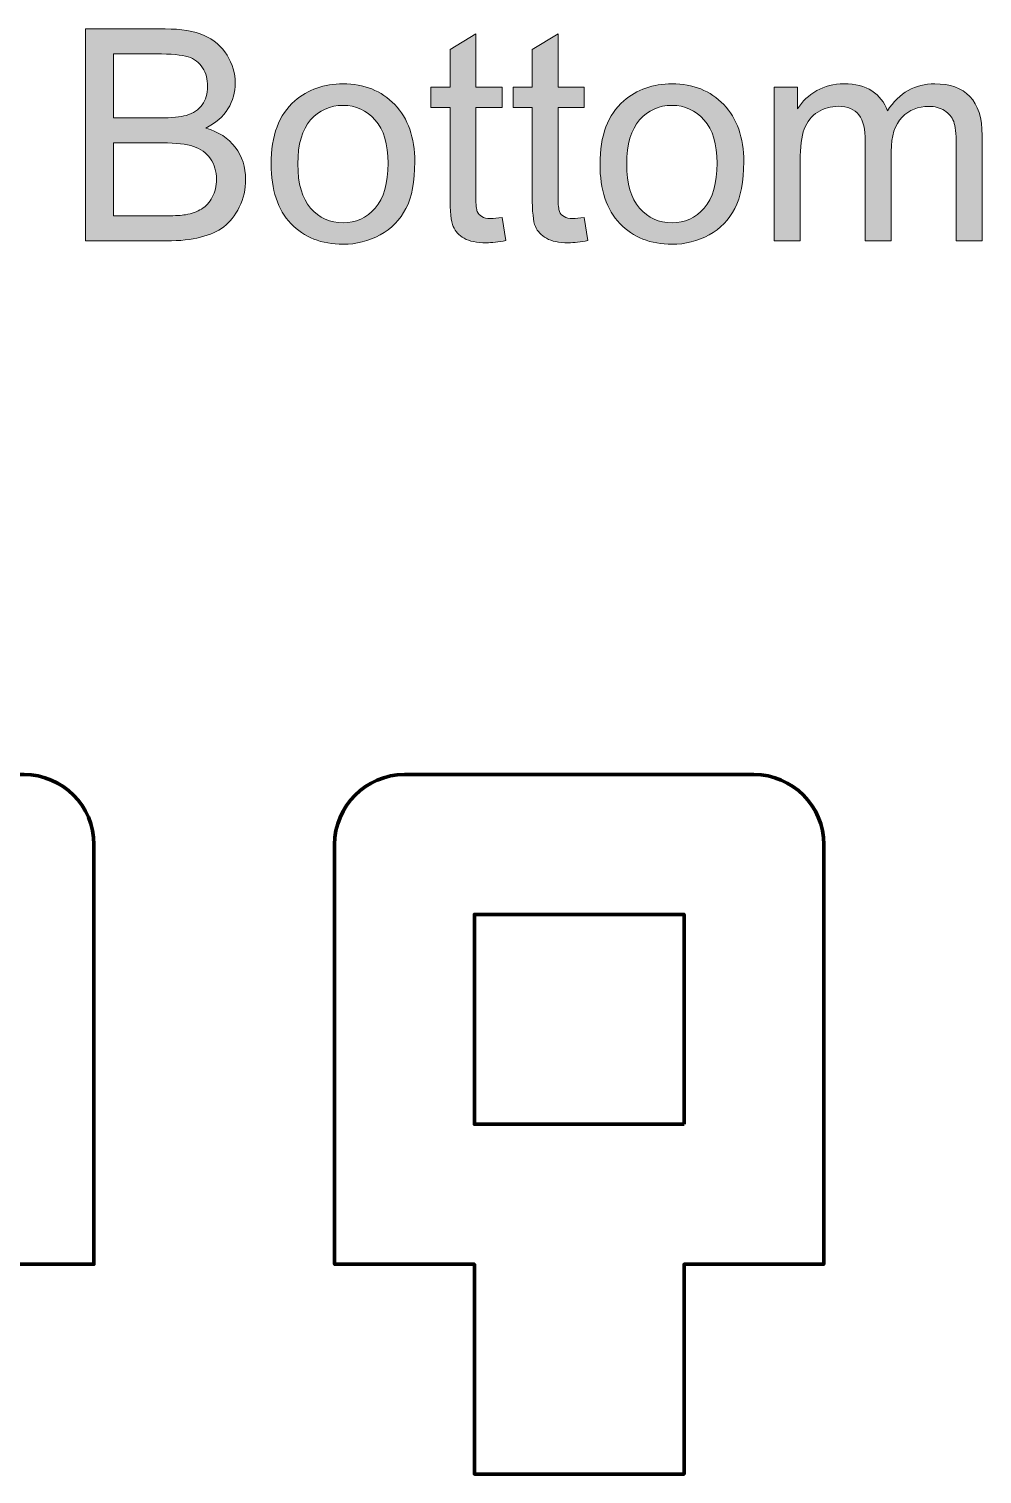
# Model space of a CAD drawing. Header units: inches. Extents: x 247 to 2765, y -1897 to -1110.
# Drawn here: x 1568.8 to 1582.44, y -1760.39 to -1739.72 of the extents above; entities that cross this region are included whole.
import ezdxf

# ---------------------------------------------------------------- set-up
doc = ezdxf.new("R2010")
doc.units = ezdxf.units.IN
doc.header["$MEASUREMENT"] = 0
doc.layers.add('Layer 1', color=7, linetype='Continuous')

# ---------------------------------------------------------------- blocks, each defined once
blk = doc.blocks.new('block 231')
at = {"layer": 'Layer 1', "color": 18, "lineweight": 70, "true_color": 0x010101}
blk.add_lwpolyline([(1578.173, -1755.384), (1575.173, -1755.384), (1575.173, -1752.383), (1578.173, -1752.383), (1578.173, -1755.384)], dxfattribs=at)
for points in [[(1568.73, -1750.383), (1568.73, -1750.383), (1563.731, -1750.383), (1563.731, -1750.383), (1563.179, -1750.383), (1562.73, -1750.832), (1562.73, -1751.384), (1562.73, -1751.384), (1562.73, -1757.388), (1562.73, -1757.388), (1562.73, -1757.388), (1564.731, -1757.388), (1564.731, -1757.388), (1564.731, -1757.388), (1564.731, -1760.388), (1564.731, -1760.388), (1564.731, -1760.388), (1567.731, -1760.388), (1567.731, -1760.388), (1567.731, -1760.388), (1567.731, -1757.388), (1567.731, -1757.388), (1567.731, -1757.388), (1569.731, -1757.388), (1569.731, -1757.388), (1569.731, -1757.388), (1569.731, -1751.384), (1569.731, -1751.384), (1569.731, -1750.831), (1569.283, -1750.383), (1568.73, -1750.383)], [(1579.173, -1750.383), (1579.173, -1750.383), (1574.173, -1750.383), (1574.173, -1750.383), (1573.621, -1750.383), (1573.173, -1750.832), (1573.173, -1751.384), (1573.173, -1751.384), (1573.173, -1757.388), (1573.173, -1757.388), (1573.173, -1757.388), (1575.173, -1757.388), (1575.173, -1757.388), (1575.173, -1757.388), (1575.173, -1760.388), (1575.173, -1760.388), (1575.173, -1760.388), (1578.173, -1760.388), (1578.173, -1760.388), (1578.173, -1760.388), (1578.173, -1757.388), (1578.173, -1757.388), (1578.173, -1757.388), (1580.173, -1757.388), (1580.173, -1757.388), (1580.173, -1757.388), (1580.173, -1751.384), (1580.173, -1751.384), (1580.173, -1750.831), (1579.725, -1750.383), (1579.173, -1750.383)]]:
    blk.add_open_spline(points, degree=3, knots=[0, 0, 0, 0, 1, 1, 1, 2, 2, 2, 3, 3, 3, 4, 4, 4, 5, 5, 5, 6, 6, 6, 7, 7, 7, 8, 8, 8, 9, 9, 9, 10, 10, 10, 10], dxfattribs=at)
blk = doc.blocks.new('block 274')
at = {"layer": 'Layer 1', "true_color": 0x3cb54a}
h = blk.add_hatch(color=95, dxfattribs=at)
h.dxf.hatch_style = 2
edge = h.paths.add_edge_path()
edge.add_spline(control_points=[(1569.611, -1742.748), (1569.611, -1742.748), (1569.611, -1739.718), (1569.611, -1739.718), (1569.611, -1739.718), (1570.749, -1739.718), (1570.749, -1739.718), (1570.979, -1739.718), (1571.166, -1739.748), (1571.305, -1739.81), (1571.444, -1739.871), (1571.554, -1739.965), (1571.634, -1740.093), (1571.714, -1740.221), (1571.753, -1740.354), (1571.753, -1740.493), (1571.753, -1740.622), (1571.718, -1740.745), (1571.648, -1740.859), (1571.577, -1740.973), (1571.471, -1741.065), (1571.329, -1741.136), (1571.513, -1741.189), (1571.654, -1741.281), (1571.752, -1741.411), (1571.851, -1741.54), (1571.9, -1741.693), (1571.9, -1741.87), (1571.9, -1742.011), (1571.87, -1742.143), (1571.81, -1742.266), (1571.75, -1742.388), (1571.676, -1742.481), (1571.588, -1742.548), (1571.5, -1742.614), (1571.389, -1742.664), (1571.256, -1742.698), (1571.123, -1742.732), (1570.96, -1742.749), (1570.767, -1742.749), (1570.767, -1742.749), (1569.611, -1742.748), (1569.611, -1742.748), (1569.611, -1742.748), (1569.611, -1742.748), (1569.611, -1742.748)], knot_values=[0, 0, 0, 0, 1, 1, 1, 2, 2, 2, 3, 3, 3, 4, 4, 4, 5, 5, 5, 6, 6, 6, 7, 7, 7, 8, 8, 8, 9, 9, 9, 10, 10, 10, 11, 11, 11, 12, 12, 12, 13, 13, 13, 14, 14, 14, 15, 15, 15, 15], degree=3, periodic=1)
edge = h.paths.add_edge_path()
edge.add_spline(control_points=[(1570.011, -1740.99), (1570.011, -1740.99), (1570.667, -1740.99), (1570.667, -1740.99), (1570.844, -1740.99), (1570.972, -1740.979), (1571.049, -1740.955), (1571.151, -1740.925), (1571.228, -1740.874), (1571.279, -1740.804), (1571.331, -1740.734), (1571.357, -1740.646), (1571.357, -1740.54), (1571.357, -1740.439), (1571.333, -1740.35), (1571.285, -1740.274), (1571.236, -1740.197), (1571.167, -1740.146), (1571.078, -1740.117), (1570.988, -1740.089), (1570.835, -1740.075), (1570.617, -1740.075), (1570.617, -1740.075), (1570.01, -1740.075), (1570.01, -1740.075), (1570.01, -1740.075), (1570.011, -1740.99), (1570.011, -1740.99), (1570.011, -1740.99), (1570.011, -1740.99), (1570.011, -1740.99)], knot_values=[0, 0, 0, 0, 1, 1, 1, 2, 2, 2, 3, 3, 3, 4, 4, 4, 5, 5, 5, 6, 6, 6, 7, 7, 7, 8, 8, 8, 9, 9, 9, 10, 10, 10, 10], degree=3, periodic=1)
edge = h.paths.add_edge_path()
edge.add_spline(control_points=[(1570.011, -1742.39), (1570.011, -1742.39), (1570.767, -1742.39), (1570.767, -1742.39), (1570.896, -1742.39), (1570.987, -1742.385), (1571.039, -1742.376), (1571.132, -1742.359), (1571.208, -1742.332), (1571.27, -1742.294), (1571.332, -1742.255), (1571.383, -1742.199), (1571.424, -1742.125), (1571.463, -1742.051), (1571.484, -1741.966), (1571.484, -1741.869), (1571.484, -1741.756), (1571.455, -1741.658), (1571.397, -1741.575), (1571.339, -1741.492), (1571.258, -1741.433), (1571.155, -1741.399), (1571.053, -1741.365), (1570.905, -1741.348), (1570.712, -1741.348), (1570.712, -1741.348), (1570.012, -1741.348), (1570.012, -1741.348), (1570.012, -1741.348), (1570.011, -1742.39), (1570.011, -1742.39), (1570.011, -1742.39), (1570.011, -1742.39), (1570.011, -1742.39)], knot_values=[0, 0, 0, 0, 1, 1, 1, 2, 2, 2, 3, 3, 3, 4, 4, 4, 5, 5, 5, 6, 6, 6, 7, 7, 7, 8, 8, 8, 9, 9, 9, 10, 10, 10, 11, 11, 11, 11], degree=3, periodic=1)
h = blk.add_hatch(color=95, dxfattribs=at)
h.dxf.hatch_style = 2
edge = h.paths.add_edge_path()
edge.add_spline(control_points=[(1575.57, -1742.415), (1575.57, -1742.415), (1575.623, -1742.744), (1575.623, -1742.744), (1575.518, -1742.766), (1575.424, -1742.777), (1575.342, -1742.777), (1575.207, -1742.777), (1575.102, -1742.755), (1575.027, -1742.713), (1574.953, -1742.671), (1574.901, -1742.615), (1574.87, -1742.544), (1574.84, -1742.474), (1574.825, -1742.328), (1574.825, -1742.105), (1574.825, -1742.105), (1574.825, -1740.842), (1574.825, -1740.842), (1574.825, -1740.842), (1574.552, -1740.842), (1574.552, -1740.842), (1574.552, -1740.842), (1574.552, -1740.553), (1574.552, -1740.553), (1574.552, -1740.553), (1574.825, -1740.553), (1574.825, -1740.553), (1574.825, -1740.553), (1574.825, -1740.01), (1574.825, -1740.01), (1574.825, -1740.01), (1575.195, -1739.786), (1575.195, -1739.786), (1575.195, -1739.786), (1575.195, -1740.553), (1575.195, -1740.553), (1575.195, -1740.553), (1575.57, -1740.553), (1575.57, -1740.553), (1575.57, -1740.553), (1575.57, -1740.842), (1575.57, -1740.842), (1575.57, -1740.842), (1575.195, -1740.842), (1575.195, -1740.842), (1575.195, -1740.842), (1575.195, -1742.126), (1575.195, -1742.126), (1575.195, -1742.232), (1575.202, -1742.3), (1575.215, -1742.33), (1575.228, -1742.361), (1575.25, -1742.385), (1575.28, -1742.403), (1575.309, -1742.421), (1575.352, -1742.429), (1575.407, -1742.429), (1575.448, -1742.43), (1575.502, -1742.425), (1575.57, -1742.415)], knot_values=[0, 0, 0, 0, 1, 1, 1, 2, 2, 2, 3, 3, 3, 4, 4, 4, 5, 5, 5, 6, 6, 6, 7, 7, 7, 8, 8, 8, 9, 9, 9, 10, 10, 10, 11, 11, 11, 12, 12, 12, 13, 13, 13, 14, 14, 14, 15, 15, 15, 16, 16, 16, 17, 17, 17, 18, 18, 18, 19, 19, 19, 20, 20, 20, 20], degree=3, periodic=1)
h = blk.add_hatch(color=95, dxfattribs=at)
h.dxf.hatch_style = 2
edge = h.paths.add_edge_path()
edge.add_spline(control_points=[(1576.746, -1742.415), (1576.746, -1742.415), (1576.799, -1742.744), (1576.799, -1742.744), (1576.694, -1742.766), (1576.6, -1742.777), (1576.518, -1742.777), (1576.383, -1742.777), (1576.278, -1742.755), (1576.204, -1742.713), (1576.129, -1742.671), (1576.077, -1742.615), (1576.046, -1742.544), (1576.016, -1742.474), (1576.001, -1742.328), (1576.001, -1742.105), (1576.001, -1742.105), (1576.001, -1740.842), (1576.001, -1740.842), (1576.001, -1740.842), (1575.728, -1740.842), (1575.728, -1740.842), (1575.728, -1740.842), (1575.728, -1740.553), (1575.728, -1740.553), (1575.728, -1740.553), (1576.001, -1740.553), (1576.001, -1740.553), (1576.001, -1740.553), (1576.001, -1740.01), (1576.001, -1740.01), (1576.001, -1740.01), (1576.371, -1739.786), (1576.371, -1739.786), (1576.371, -1739.786), (1576.371, -1740.553), (1576.371, -1740.553), (1576.371, -1740.553), (1576.746, -1740.553), (1576.746, -1740.553), (1576.746, -1740.553), (1576.746, -1740.842), (1576.746, -1740.842), (1576.746, -1740.842), (1576.371, -1740.842), (1576.371, -1740.842), (1576.371, -1740.842), (1576.371, -1742.126), (1576.371, -1742.126), (1576.371, -1742.232), (1576.379, -1742.3), (1576.392, -1742.33), (1576.404, -1742.361), (1576.426, -1742.385), (1576.456, -1742.403), (1576.485, -1742.421), (1576.528, -1742.429), (1576.583, -1742.429), (1576.624, -1742.43), (1576.679, -1742.425), (1576.746, -1742.415)], knot_values=[0, 0, 0, 0, 1, 1, 1, 2, 2, 2, 3, 3, 3, 4, 4, 4, 5, 5, 5, 6, 6, 6, 7, 7, 7, 8, 8, 8, 9, 9, 9, 10, 10, 10, 11, 11, 11, 12, 12, 12, 13, 13, 13, 14, 14, 14, 15, 15, 15, 16, 16, 16, 17, 17, 17, 18, 18, 18, 19, 19, 19, 20, 20, 20, 20], degree=3, periodic=1)
h = blk.add_hatch(color=95, dxfattribs=at)
h.dxf.hatch_style = 2
edge = h.paths.add_edge_path()
edge.add_spline(control_points=[(1572.265, -1741.65), (1572.265, -1741.245), (1572.377, -1740.943), (1572.604, -1740.747), (1572.793, -1740.585), (1573.023, -1740.503), (1573.294, -1740.503), (1573.595, -1740.503), (1573.843, -1740.602), (1574.034, -1740.8), (1574.226, -1740.999), (1574.321, -1741.271), (1574.321, -1741.619), (1574.321, -1741.902), (1574.279, -1742.125), (1574.194, -1742.287), (1574.11, -1742.449), (1573.986, -1742.574), (1573.824, -1742.663), (1573.662, -1742.753), (1573.486, -1742.798), (1573.294, -1742.798), (1572.987, -1742.798), (1572.738, -1742.7), (1572.549, -1742.502), (1572.359, -1742.305), (1572.265, -1742.02), (1572.265, -1741.65)], knot_values=[0, 0, 0, 0, 1, 1, 1, 2, 2, 2, 3, 3, 3, 4, 4, 4, 5, 5, 5, 6, 6, 6, 7, 7, 7, 8, 8, 8, 9, 9, 9, 9], degree=3, periodic=1)
edge = h.paths.add_edge_path()
edge.add_spline(control_points=[(1572.647, -1741.65), (1572.647, -1741.932), (1572.708, -1742.143), (1572.831, -1742.282), (1572.954, -1742.422), (1573.108, -1742.492), (1573.294, -1742.492), (1573.478, -1742.492), (1573.632, -1742.422), (1573.755, -1742.281), (1573.879, -1742.141), (1573.939, -1741.926), (1573.939, -1741.638), (1573.939, -1741.367), (1573.876, -1741.161), (1573.754, -1741.021), (1573.631, -1740.882), (1573.477, -1740.811), (1573.294, -1740.811), (1573.108, -1740.811), (1572.954, -1740.881), (1572.831, -1741.02), (1572.708, -1741.159), (1572.647, -1741.369), (1572.647, -1741.65)], knot_values=[0, 0, 0, 0, 1, 1, 1, 2, 2, 2, 3, 3, 3, 4, 4, 4, 5, 5, 5, 6, 6, 6, 7, 7, 7, 8, 8, 8, 8], degree=3, periodic=1)
h = blk.add_hatch(color=95, dxfattribs=at)
h.dxf.hatch_style = 2
edge = h.paths.add_edge_path()
edge.add_spline(control_points=[(1576.971, -1741.65), (1576.971, -1741.245), (1577.084, -1740.943), (1577.31, -1740.747), (1577.499, -1740.585), (1577.73, -1740.503), (1578.001, -1740.503), (1578.303, -1740.503), (1578.549, -1740.602), (1578.741, -1740.8), (1578.932, -1740.999), (1579.028, -1741.271), (1579.028, -1741.619), (1579.028, -1741.902), (1578.986, -1742.125), (1578.901, -1742.287), (1578.817, -1742.449), (1578.693, -1742.574), (1578.531, -1742.663), (1578.369, -1742.753), (1578.192, -1742.798), (1578.001, -1742.798), (1577.694, -1742.798), (1577.445, -1742.7), (1577.256, -1742.502), (1577.066, -1742.305), (1576.971, -1742.02), (1576.971, -1741.65)], knot_values=[0, 0, 0, 0, 1, 1, 1, 2, 2, 2, 3, 3, 3, 4, 4, 4, 5, 5, 5, 6, 6, 6, 7, 7, 7, 8, 8, 8, 9, 9, 9, 9], degree=3, periodic=1)
edge = h.paths.add_edge_path()
edge.add_spline(control_points=[(1577.354, -1741.65), (1577.354, -1741.932), (1577.415, -1742.143), (1577.537, -1742.282), (1577.661, -1742.422), (1577.814, -1742.492), (1578.001, -1742.492), (1578.185, -1742.492), (1578.339, -1742.422), (1578.462, -1742.281), (1578.585, -1742.141), (1578.646, -1741.926), (1578.646, -1741.638), (1578.646, -1741.367), (1578.584, -1741.161), (1578.461, -1741.021), (1578.338, -1740.882), (1578.184, -1740.811), (1578.001, -1740.811), (1577.815, -1740.811), (1577.66, -1740.881), (1577.538, -1741.02), (1577.415, -1741.159), (1577.354, -1741.369), (1577.354, -1741.65)], knot_values=[0, 0, 0, 0, 1, 1, 1, 2, 2, 2, 3, 3, 3, 4, 4, 4, 5, 5, 5, 6, 6, 6, 7, 7, 7, 8, 8, 8, 8], degree=3, periodic=1)
h = blk.add_hatch(color=95, dxfattribs=at)
h.dxf.hatch_style = 2
edge = h.paths.add_edge_path()
edge.add_spline(control_points=[(1579.464, -1742.748), (1579.464, -1742.748), (1579.464, -1740.553), (1579.464, -1740.553), (1579.464, -1740.553), (1579.796, -1740.553), (1579.796, -1740.553), (1579.796, -1740.553), (1579.796, -1740.86), (1579.796, -1740.86), (1579.865, -1740.753), (1579.957, -1740.666), (1580.071, -1740.601), (1580.185, -1740.536), (1580.315, -1740.503), (1580.461, -1740.503), (1580.623, -1740.503), (1580.758, -1740.537), (1580.862, -1740.605), (1580.966, -1740.672), (1581.039, -1740.766), (1581.082, -1740.888), (1581.254, -1740.631), (1581.481, -1740.503), (1581.76, -1740.503), (1581.978, -1740.503), (1582.145, -1740.564), (1582.262, -1740.684), (1582.379, -1740.806), (1582.438, -1740.99), (1582.438, -1741.241), (1582.438, -1741.241), (1582.438, -1742.748), (1582.438, -1742.748), (1582.438, -1742.748), (1582.068, -1742.748), (1582.068, -1742.748), (1582.068, -1742.748), (1582.068, -1741.365), (1582.068, -1741.365), (1582.068, -1741.216), (1582.056, -1741.108), (1582.031, -1741.043), (1582.007, -1740.978), (1581.964, -1740.926), (1581.9, -1740.886), (1581.836, -1740.846), (1581.762, -1740.826), (1581.676, -1740.826), (1581.522, -1740.826), (1581.394, -1740.877), (1581.292, -1740.98), (1581.19, -1741.083), (1581.138, -1741.247), (1581.138, -1741.473), (1581.138, -1741.473), (1581.138, -1742.748), (1581.138, -1742.748), (1581.138, -1742.748), (1580.766, -1742.748), (1580.766, -1742.748), (1580.766, -1742.748), (1580.766, -1741.322), (1580.766, -1741.322), (1580.766, -1741.156), (1580.736, -1741.032), (1580.675, -1740.949), (1580.614, -1740.866), (1580.515, -1740.825), (1580.377, -1740.825), (1580.273, -1740.825), (1580.176, -1740.852), (1580.087, -1740.907), (1579.998, -1740.961), (1579.933, -1741.043), (1579.894, -1741.15), (1579.854, -1741.256), (1579.834, -1741.408), (1579.834, -1741.608), (1579.834, -1741.608), (1579.834, -1742.748), (1579.834, -1742.748), (1579.834, -1742.748), (1579.464, -1742.748), (1579.464, -1742.748), (1579.464, -1742.748), (1579.464, -1742.748), (1579.464, -1742.748)], knot_values=[0, 0, 0, 0, 1, 1, 1, 2, 2, 2, 3, 3, 3, 4, 4, 4, 5, 5, 5, 6, 6, 6, 7, 7, 7, 8, 8, 8, 9, 9, 9, 10, 10, 10, 11, 11, 11, 12, 12, 12, 13, 13, 13, 14, 14, 14, 15, 15, 15, 16, 16, 16, 17, 17, 17, 18, 18, 18, 19, 19, 19, 20, 20, 20, 21, 21, 21, 22, 22, 22, 23, 23, 23, 24, 24, 24, 25, 25, 25, 26, 26, 26, 27, 27, 27, 28, 28, 28, 29, 29, 29, 29], degree=3, periodic=1)
at = {"layer": 'Layer 1', "lineweight": 0}
for points, knots in [([(1569.611, -1742.748), (1569.611, -1742.748), (1569.611, -1739.718), (1569.611, -1739.718), (1569.611, -1739.718), (1570.749, -1739.718), (1570.749, -1739.718), (1570.979, -1739.718), (1571.166, -1739.748), (1571.305, -1739.81), (1571.444, -1739.871), (1571.554, -1739.965), (1571.634, -1740.093), (1571.714, -1740.221), (1571.753, -1740.354), (1571.753, -1740.493), (1571.753, -1740.622), (1571.718, -1740.745), (1571.648, -1740.859), (1571.577, -1740.973), (1571.471, -1741.065), (1571.329, -1741.136), (1571.513, -1741.189), (1571.654, -1741.281), (1571.752, -1741.411), (1571.851, -1741.54), (1571.9, -1741.693), (1571.9, -1741.87), (1571.9, -1742.011), (1571.87, -1742.143), (1571.81, -1742.266), (1571.75, -1742.388), (1571.676, -1742.481), (1571.588, -1742.548), (1571.5, -1742.614), (1571.389, -1742.664), (1571.256, -1742.698), (1571.123, -1742.732), (1570.96, -1742.749), (1570.767, -1742.749), (1570.767, -1742.749), (1569.611, -1742.748), (1569.611, -1742.748), (1569.611, -1742.748), (1569.611, -1742.748), (1569.611, -1742.748)], [0, 0, 0, 0, 1, 1, 1, 2, 2, 2, 3, 3, 3, 4, 4, 4, 5, 5, 5, 6, 6, 6, 7, 7, 7, 8, 8, 8, 9, 9, 9, 10, 10, 10, 11, 11, 11, 12, 12, 12, 13, 13, 13, 14, 14, 14, 15, 15, 15, 15]), ([(1575.57, -1742.415), (1575.57, -1742.415), (1575.623, -1742.744), (1575.623, -1742.744), (1575.518, -1742.766), (1575.424, -1742.777), (1575.342, -1742.777), (1575.207, -1742.777), (1575.102, -1742.755), (1575.027, -1742.713), (1574.953, -1742.671), (1574.901, -1742.615), (1574.87, -1742.544), (1574.84, -1742.474), (1574.825, -1742.328), (1574.825, -1742.105), (1574.825, -1742.105), (1574.825, -1740.842), (1574.825, -1740.842), (1574.825, -1740.842), (1574.552, -1740.842), (1574.552, -1740.842), (1574.552, -1740.842), (1574.552, -1740.553), (1574.552, -1740.553), (1574.552, -1740.553), (1574.825, -1740.553), (1574.825, -1740.553), (1574.825, -1740.553), (1574.825, -1740.01), (1574.825, -1740.01), (1574.825, -1740.01), (1575.195, -1739.786), (1575.195, -1739.786), (1575.195, -1739.786), (1575.195, -1740.553), (1575.195, -1740.553), (1575.195, -1740.553), (1575.57, -1740.553), (1575.57, -1740.553), (1575.57, -1740.553), (1575.57, -1740.842), (1575.57, -1740.842), (1575.57, -1740.842), (1575.195, -1740.842), (1575.195, -1740.842), (1575.195, -1740.842), (1575.195, -1742.126), (1575.195, -1742.126), (1575.195, -1742.232), (1575.202, -1742.3), (1575.215, -1742.33), (1575.228, -1742.361), (1575.25, -1742.385), (1575.28, -1742.403), (1575.309, -1742.421), (1575.352, -1742.429), (1575.407, -1742.429), (1575.448, -1742.43), (1575.502, -1742.425), (1575.57, -1742.415)], [0, 0, 0, 0, 1, 1, 1, 2, 2, 2, 3, 3, 3, 4, 4, 4, 5, 5, 5, 6, 6, 6, 7, 7, 7, 8, 8, 8, 9, 9, 9, 10, 10, 10, 11, 11, 11, 12, 12, 12, 13, 13, 13, 14, 14, 14, 15, 15, 15, 16, 16, 16, 17, 17, 17, 18, 18, 18, 19, 19, 19, 20, 20, 20, 20]), ([(1576.746, -1742.415), (1576.746, -1742.415), (1576.799, -1742.744), (1576.799, -1742.744), (1576.694, -1742.766), (1576.6, -1742.777), (1576.518, -1742.777), (1576.383, -1742.777), (1576.278, -1742.755), (1576.204, -1742.713), (1576.129, -1742.671), (1576.077, -1742.615), (1576.046, -1742.544), (1576.016, -1742.474), (1576.001, -1742.328), (1576.001, -1742.105), (1576.001, -1742.105), (1576.001, -1740.842), (1576.001, -1740.842), (1576.001, -1740.842), (1575.728, -1740.842), (1575.728, -1740.842), (1575.728, -1740.842), (1575.728, -1740.553), (1575.728, -1740.553), (1575.728, -1740.553), (1576.001, -1740.553), (1576.001, -1740.553), (1576.001, -1740.553), (1576.001, -1740.01), (1576.001, -1740.01), (1576.001, -1740.01), (1576.371, -1739.786), (1576.371, -1739.786), (1576.371, -1739.786), (1576.371, -1740.553), (1576.371, -1740.553), (1576.371, -1740.553), (1576.746, -1740.553), (1576.746, -1740.553), (1576.746, -1740.553), (1576.746, -1740.842), (1576.746, -1740.842), (1576.746, -1740.842), (1576.371, -1740.842), (1576.371, -1740.842), (1576.371, -1740.842), (1576.371, -1742.126), (1576.371, -1742.126), (1576.371, -1742.232), (1576.379, -1742.3), (1576.392, -1742.33), (1576.404, -1742.361), (1576.426, -1742.385), (1576.456, -1742.403), (1576.485, -1742.421), (1576.528, -1742.429), (1576.583, -1742.429), (1576.624, -1742.43), (1576.679, -1742.425), (1576.746, -1742.415)], [0, 0, 0, 0, 1, 1, 1, 2, 2, 2, 3, 3, 3, 4, 4, 4, 5, 5, 5, 6, 6, 6, 7, 7, 7, 8, 8, 8, 9, 9, 9, 10, 10, 10, 11, 11, 11, 12, 12, 12, 13, 13, 13, 14, 14, 14, 15, 15, 15, 16, 16, 16, 17, 17, 17, 18, 18, 18, 19, 19, 19, 20, 20, 20, 20]), ([(1570.011, -1740.99), (1570.011, -1740.99), (1570.667, -1740.99), (1570.667, -1740.99), (1570.844, -1740.99), (1570.972, -1740.979), (1571.049, -1740.955), (1571.151, -1740.925), (1571.228, -1740.874), (1571.279, -1740.804), (1571.331, -1740.734), (1571.357, -1740.646), (1571.357, -1740.54), (1571.357, -1740.439), (1571.333, -1740.35), (1571.285, -1740.274), (1571.236, -1740.197), (1571.167, -1740.146), (1571.078, -1740.117), (1570.988, -1740.089), (1570.835, -1740.075), (1570.617, -1740.075), (1570.617, -1740.075), (1570.01, -1740.075), (1570.01, -1740.075), (1570.01, -1740.075), (1570.011, -1740.99), (1570.011, -1740.99), (1570.011, -1740.99), (1570.011, -1740.99), (1570.011, -1740.99)], [0, 0, 0, 0, 1, 1, 1, 2, 2, 2, 3, 3, 3, 4, 4, 4, 5, 5, 5, 6, 6, 6, 7, 7, 7, 8, 8, 8, 9, 9, 9, 10, 10, 10, 10]), ([(1572.265, -1741.65), (1572.265, -1741.245), (1572.377, -1740.943), (1572.604, -1740.747), (1572.793, -1740.585), (1573.023, -1740.503), (1573.294, -1740.503), (1573.595, -1740.503), (1573.843, -1740.602), (1574.034, -1740.8), (1574.226, -1740.999), (1574.321, -1741.271), (1574.321, -1741.619), (1574.321, -1741.902), (1574.279, -1742.125), (1574.194, -1742.287), (1574.11, -1742.449), (1573.986, -1742.574), (1573.824, -1742.663), (1573.662, -1742.753), (1573.486, -1742.798), (1573.294, -1742.798), (1572.987, -1742.798), (1572.738, -1742.7), (1572.549, -1742.502), (1572.359, -1742.305), (1572.265, -1742.02), (1572.265, -1741.65)], [0, 0, 0, 0, 1, 1, 1, 2, 2, 2, 3, 3, 3, 4, 4, 4, 5, 5, 5, 6, 6, 6, 7, 7, 7, 8, 8, 8, 9, 9, 9, 9]), ([(1576.971, -1741.65), (1576.971, -1741.245), (1577.084, -1740.943), (1577.31, -1740.747), (1577.499, -1740.585), (1577.73, -1740.503), (1578.001, -1740.503), (1578.303, -1740.503), (1578.549, -1740.602), (1578.741, -1740.8), (1578.932, -1740.999), (1579.028, -1741.271), (1579.028, -1741.619), (1579.028, -1741.902), (1578.986, -1742.125), (1578.901, -1742.287), (1578.817, -1742.449), (1578.693, -1742.574), (1578.531, -1742.663), (1578.369, -1742.753), (1578.192, -1742.798), (1578.001, -1742.798), (1577.694, -1742.798), (1577.445, -1742.7), (1577.256, -1742.502), (1577.066, -1742.305), (1576.971, -1742.02), (1576.971, -1741.65)], [0, 0, 0, 0, 1, 1, 1, 2, 2, 2, 3, 3, 3, 4, 4, 4, 5, 5, 5, 6, 6, 6, 7, 7, 7, 8, 8, 8, 9, 9, 9, 9]), ([(1579.464, -1742.748), (1579.464, -1742.748), (1579.464, -1740.553), (1579.464, -1740.553), (1579.464, -1740.553), (1579.796, -1740.553), (1579.796, -1740.553), (1579.796, -1740.553), (1579.796, -1740.86), (1579.796, -1740.86), (1579.865, -1740.753), (1579.957, -1740.666), (1580.071, -1740.601), (1580.185, -1740.536), (1580.315, -1740.503), (1580.461, -1740.503), (1580.623, -1740.503), (1580.758, -1740.537), (1580.862, -1740.605), (1580.966, -1740.672), (1581.039, -1740.766), (1581.082, -1740.888), (1581.254, -1740.631), (1581.481, -1740.503), (1581.76, -1740.503), (1581.978, -1740.503), (1582.145, -1740.564), (1582.262, -1740.684), (1582.379, -1740.806), (1582.438, -1740.99), (1582.438, -1741.241), (1582.438, -1741.241), (1582.438, -1742.748), (1582.438, -1742.748), (1582.438, -1742.748), (1582.068, -1742.748), (1582.068, -1742.748), (1582.068, -1742.748), (1582.068, -1741.365), (1582.068, -1741.365), (1582.068, -1741.216), (1582.056, -1741.108), (1582.031, -1741.043), (1582.007, -1740.978), (1581.964, -1740.926), (1581.9, -1740.886), (1581.836, -1740.846), (1581.762, -1740.826), (1581.676, -1740.826), (1581.522, -1740.826), (1581.394, -1740.877), (1581.292, -1740.98), (1581.19, -1741.083), (1581.138, -1741.247), (1581.138, -1741.473), (1581.138, -1741.473), (1581.138, -1742.748), (1581.138, -1742.748), (1581.138, -1742.748), (1580.766, -1742.748), (1580.766, -1742.748), (1580.766, -1742.748), (1580.766, -1741.322), (1580.766, -1741.322), (1580.766, -1741.156), (1580.736, -1741.032), (1580.675, -1740.949), (1580.614, -1740.866), (1580.515, -1740.825), (1580.377, -1740.825), (1580.273, -1740.825), (1580.176, -1740.852), (1580.087, -1740.907), (1579.998, -1740.961), (1579.933, -1741.043), (1579.894, -1741.15), (1579.854, -1741.256), (1579.834, -1741.408), (1579.834, -1741.608), (1579.834, -1741.608), (1579.834, -1742.748), (1579.834, -1742.748), (1579.834, -1742.748), (1579.464, -1742.748), (1579.464, -1742.748), (1579.464, -1742.748), (1579.464, -1742.748), (1579.464, -1742.748)], [0, 0, 0, 0, 1, 1, 1, 2, 2, 2, 3, 3, 3, 4, 4, 4, 5, 5, 5, 6, 6, 6, 7, 7, 7, 8, 8, 8, 9, 9, 9, 10, 10, 10, 11, 11, 11, 12, 12, 12, 13, 13, 13, 14, 14, 14, 15, 15, 15, 16, 16, 16, 17, 17, 17, 18, 18, 18, 19, 19, 19, 20, 20, 20, 21, 21, 21, 22, 22, 22, 23, 23, 23, 24, 24, 24, 25, 25, 25, 26, 26, 26, 27, 27, 27, 28, 28, 28, 29, 29, 29, 29]), ([(1572.647, -1741.65), (1572.647, -1741.932), (1572.708, -1742.143), (1572.831, -1742.282), (1572.954, -1742.422), (1573.108, -1742.492), (1573.294, -1742.492), (1573.478, -1742.492), (1573.632, -1742.422), (1573.755, -1742.281), (1573.879, -1742.141), (1573.939, -1741.926), (1573.939, -1741.638), (1573.939, -1741.367), (1573.876, -1741.161), (1573.754, -1741.021), (1573.631, -1740.882), (1573.477, -1740.811), (1573.294, -1740.811), (1573.108, -1740.811), (1572.954, -1740.881), (1572.831, -1741.02), (1572.708, -1741.159), (1572.647, -1741.369), (1572.647, -1741.65)], [0, 0, 0, 0, 1, 1, 1, 2, 2, 2, 3, 3, 3, 4, 4, 4, 5, 5, 5, 6, 6, 6, 7, 7, 7, 8, 8, 8, 8]), ([(1577.354, -1741.65), (1577.354, -1741.932), (1577.415, -1742.143), (1577.537, -1742.282), (1577.661, -1742.422), (1577.814, -1742.492), (1578.001, -1742.492), (1578.185, -1742.492), (1578.339, -1742.422), (1578.462, -1742.281), (1578.585, -1742.141), (1578.646, -1741.926), (1578.646, -1741.638), (1578.646, -1741.367), (1578.584, -1741.161), (1578.461, -1741.021), (1578.338, -1740.882), (1578.184, -1740.811), (1578.001, -1740.811), (1577.815, -1740.811), (1577.66, -1740.881), (1577.538, -1741.02), (1577.415, -1741.159), (1577.354, -1741.369), (1577.354, -1741.65)], [0, 0, 0, 0, 1, 1, 1, 2, 2, 2, 3, 3, 3, 4, 4, 4, 5, 5, 5, 6, 6, 6, 7, 7, 7, 8, 8, 8, 8]), ([(1570.011, -1742.39), (1570.011, -1742.39), (1570.767, -1742.39), (1570.767, -1742.39), (1570.896, -1742.39), (1570.987, -1742.385), (1571.039, -1742.376), (1571.132, -1742.359), (1571.208, -1742.332), (1571.27, -1742.294), (1571.332, -1742.255), (1571.383, -1742.199), (1571.424, -1742.125), (1571.463, -1742.051), (1571.484, -1741.966), (1571.484, -1741.869), (1571.484, -1741.756), (1571.455, -1741.658), (1571.397, -1741.575), (1571.339, -1741.492), (1571.258, -1741.433), (1571.155, -1741.399), (1571.053, -1741.365), (1570.905, -1741.348), (1570.712, -1741.348), (1570.712, -1741.348), (1570.012, -1741.348), (1570.012, -1741.348), (1570.012, -1741.348), (1570.011, -1742.39), (1570.011, -1742.39), (1570.011, -1742.39), (1570.011, -1742.39), (1570.011, -1742.39)], [0, 0, 0, 0, 1, 1, 1, 2, 2, 2, 3, 3, 3, 4, 4, 4, 5, 5, 5, 6, 6, 6, 7, 7, 7, 8, 8, 8, 9, 9, 9, 10, 10, 10, 11, 11, 11, 11])]:
    blk.add_open_spline(points, degree=3, knots=knots, dxfattribs=at)

msp = doc.modelspace()

# ---------------------------------------------------------------- block references
at = {"layer": 'Layer 1'}
for name in ['block 274', 'block 231']:
    msp.add_blockref(name, (0, 0), dxfattribs=at)

doc.saveas('drawing.dxf')
